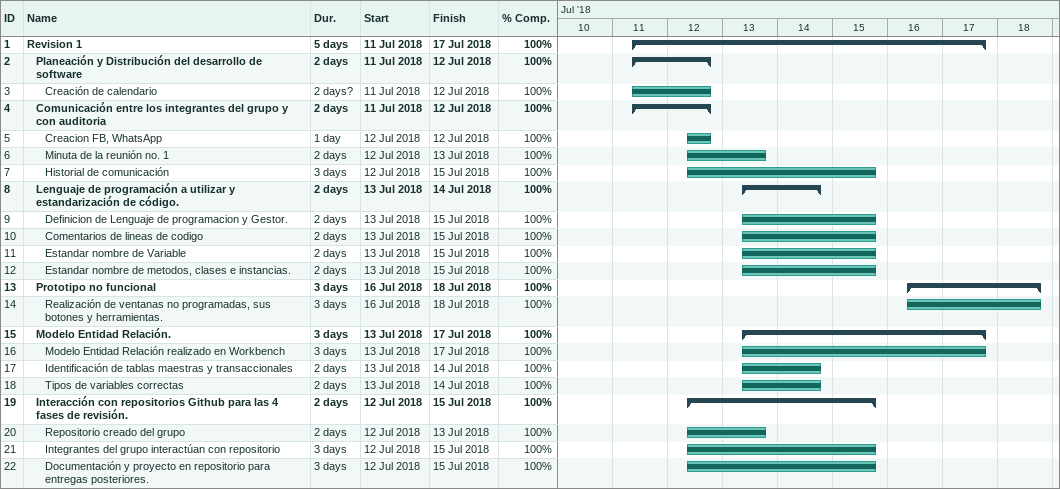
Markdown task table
| ID | Level | Task | Duration | Start | Finish | % complete |
|---|---|---|---|---|---|---|
| 1 | 1 | **Revision 1** | 5d | 2018-07-11 | 2018-07-17 | 100 |
| 2 | 2 | **Planeación y Distribución del desarrollo de software** | 2d | 2018-07-11 | 2018-07-12 | 100 |
| 3 | 3 | Creación de calendario | 2d? | 2018-07-11 | 2018-07-12 | 100 |
| 4 | 2 | **Comunicación entre los integrantes del grupo y con auditoria** | 2d | 2018-07-11 | 2018-07-12 | 100 |
| 5 | 3 | Creacion FB, WhatsApp | 1d | 2018-07-12 | 2018-07-12 | 100 |
| 6 | 3 | Minuta de la reunión no. 1 | 2d | 2018-07-12 | 2018-07-13 | 100 |
| 7 | 3 | Historial de comunicación | 3d | 2018-07-12 | 2018-07-15 | 100 |
| 8 | 2 | **Lenguaje de programación a utilizar y estandarización de código.** | 2d | 2018-07-13 | 2018-07-14 | 100 |
| 9 | 3 | Definicion de Lenguaje de programacion y Gestor. | 2d | 2018-07-13 | 2018-07-15 | 100 |
| 10 | 3 | Comentarios de lineas de codigo | 2d | 2018-07-13 | 2018-07-15 | 100 |
| 11 | 3 | Estandar nombre de Variable | 2d | 2018-07-13 | 2018-07-15 | 100 |
| 12 | 3 | Estandar nombre de metodos, clases e instancias. | 2d | 2018-07-13 | 2018-07-15 | 100 |
| 13 | 2 | **Prototipo no funcional** | 3d | 2018-07-16 | 2018-07-18 | 100 |
| 14 | 3 | Realización de ventanas no programadas, sus botones y herramientas. | 3d | 2018-07-16 | 2018-07-18 | 100 |
| 15 | 2 | **Modelo Entidad Relación.** | 3d | 2018-07-13 | 2018-07-17 | 100 |
| 16 | 3 | Modelo Entidad Relación realizado en Workbench | 3d | 2018-07-13 | 2018-07-17 | 100 |
| 17 | 3 | Identificación de tablas maestras y transaccionales | 2d | 2018-07-13 | 2018-07-14 | 100 |
| 18 | 3 | Tipos de variables correctas | 2d | 2018-07-13 | 2018-07-14 | 100 |
| 19 | 2 | **Interacción con repositorios Github para las 4 fases de revisión.** | 2d | 2018-07-12 | 2018-07-15 | 100 |
| 20 | 3 | Repositorio creado del grupo | 2d | 2018-07-12 | 2018-07-13 | 100 |
| 21 | 3 | Integrantes del grupo interactúan con repositorio | 3d | 2018-07-12 | 2018-07-15 | 100 |
| 22 | 3 | Documentación y proyecto en repositorio para entregas posteriores. | 3d | 2018-07-12 | 2018-07-15 | 100 |
